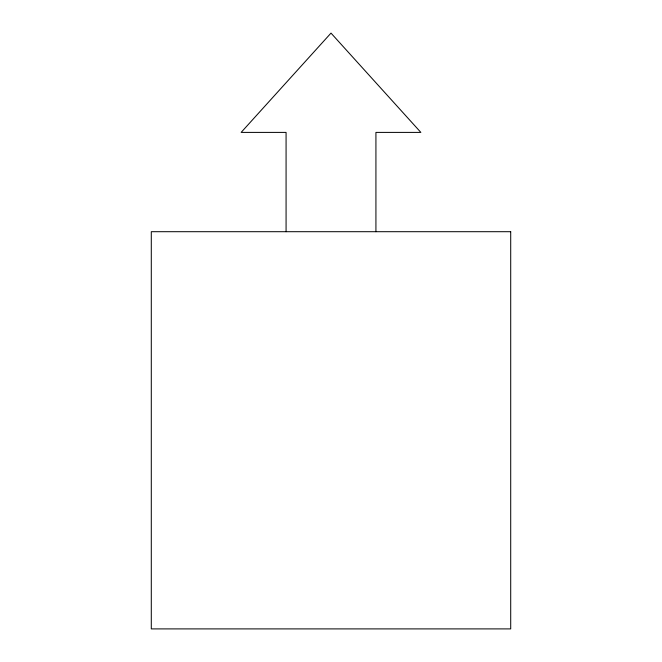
<?xml version="1.0" encoding="UTF-8"?>
<svg xmlns="http://www.w3.org/2000/svg" width="662" height="662" viewBox="0 0 662 662"><rect width="100%" height="100%" fill="white"/><g stroke="black" fill="none" stroke-linecap="round" stroke-linejoin="round"><path stroke-width="0.99" d="M375.925 231.7L375.925 132.4L420.858 132.4L331 33.1L241.142 132.4L286.075 132.4L286.075 231.7M510.708 231.7L151.292 231.7L151.292 628.9L510.708 628.9L510.708 231.7"/></g></svg>
